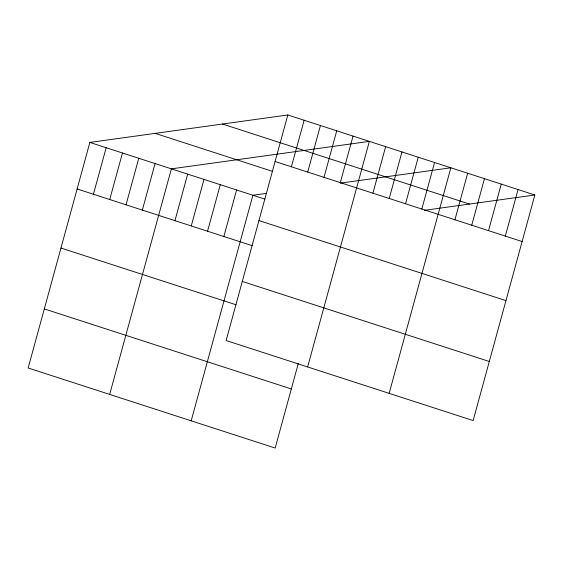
<?xml version="1.0" encoding="UTF-8"?>
<svg xmlns="http://www.w3.org/2000/svg" width="563" height="563" viewBox="0 0 563 563"><rect width="100%" height="100%" fill="white"/><g stroke="black" fill="none" stroke-linecap="round" stroke-linejoin="round"><path stroke-width="0.84" d="M287.827 114.965L226.122 340.538L473.145 420.568L534.85 195.002L287.827 114.965L89.855 142.432L28.15 367.998L275.173 448.035L298.27 363.585M93.43 194.249L106.161 147.71M109.736 199.527L122.467 152.995M126.035 204.812L138.765 158.28M142.34 210.09L155.071 163.559M109.665 394.41L171.377 168.844L369.349 141.376L307.637 366.949M174.945 220.661L187.676 174.122M191.251 225.939L203.982 179.407M207.557 231.224L220.288 184.692M223.856 236.502L236.587 189.97M191.181 420.821L252.893 195.255L265.961 193.44M291.402 166.782L304.133 120.25M307.708 172.067L320.438 125.535M324.006 177.345L336.737 130.813M340.312 182.63L353.043 136.098M372.917 193.193L385.648 146.661M389.223 198.479L401.954 151.947M405.529 203.757L418.253 157.225M421.828 209.042L434.559 162.51M389.153 393.354L450.864 167.788L340.404 183.116M454.932 219.767L467.663 173.235M471.731 225.207L484.454 178.675M488.522 230.654L501.253 184.115M505.321 236.094L518.051 189.562M424.389 210.323L534.85 195.002M222.498 124.029L469.521 204.066M275.096 161.504L522.119 241.534M155.191 133.368L272.569 171.398M89.855 142.432L264.891 199.14M258.938 220.583L505.954 300.614M77.131 188.964L252.161 245.672M242.287 281.451L489.303 361.488M60.966 248.044L235.996 304.759M44.315 308.918L291.331 388.949"/></g></svg>
